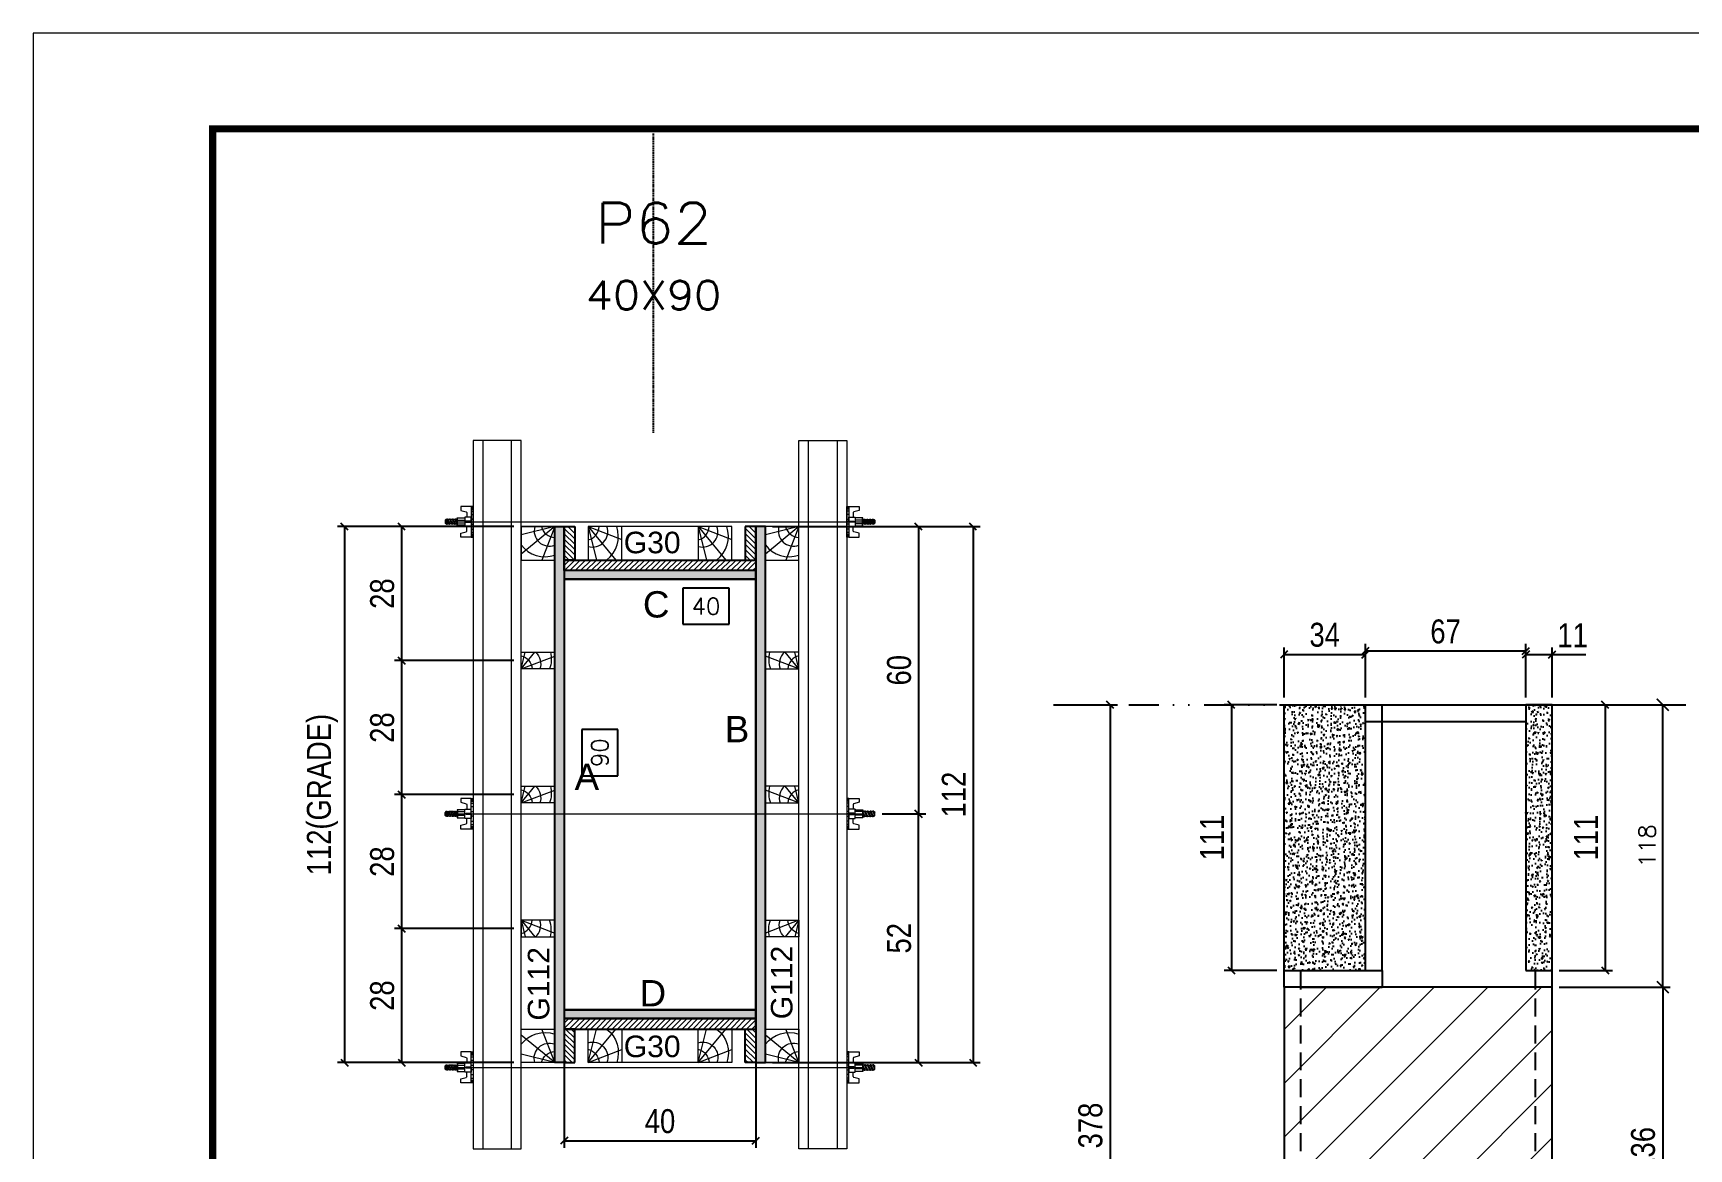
# Model space of a CAD drawing. Extents: x 2949 to 9203, y -16089 to 12527.
# Drawn here: x 6133 to 6824, y 6318 to 6784 of the extents above; entities that cross this region are included whole.
import ezdxf
from ezdxf.enums import TextEntityAlignment as Align

# ---------------------------------------------------------------- set-up
doc = ezdxf.new("R2010")
doc.units = 0
for name, pattern in [('DASHED', [0.75, 0.5, -0.25]), ('DIVIDE2', [0.625, 0.25, -0.125, 0, -0.125, 0, -0.125]), ('HIDDEN', [0.375, 0.25, -0.125])]:
    doc.linetypes.add(name, pattern=pattern)
for name, color, linetype in [('CHAPA', 1, 'Continuous'), ('COTA', 241, 'Continuous'), ('cotas', 4, 'Continuous'), ('MEIO_PONT', 93, 'Continuous'), ('Nível', 160, 'Continuous'), ('Painéis', 200, 'Continuous'), ('SARR_2.2x7', 40, 'Continuous'), ('SARRAFO', 251, 'Continuous'), ('Sarrafo de Pressão', 42, 'HIDDEN'), ('Texto de Titulo', 7, 'Continuous'), ('Texto Qtd Sarr', 242, 'Continuous'), ('TEXTO_GERAL', 7, 'Continuous')]:
    doc.layers.add(name, color=color, linetype=linetype)
for name, color, linetype, lineweight in [('Folhas', 255, 'Continuous', 9), ('Hachura', 251, 'Continuous', 9), ('Madeira', 126, 'Continuous', 18), ('Perfil Metálico', 224, 'Continuous', 18), ('SARRAFO DE PRESSAO', 251, 'DASHED', 9), ('Texto Seção', 7, 'Continuous', 15)]:
    doc.layers.add(name, color=color, linetype=linetype, lineweight=lineweight)
doc.styles.add('ARIAL', font='arial.ttf')
doc.styles.add('COTA TECNICA', font='techl___.ttf', dxfattribs={"height": 10})
doc.styles.add('COTA TECNICA 2X', font='techl___.ttf', dxfattribs={"height": 10})
doc.styles.add('COTA TECNICA-50', font='techl___.ttf', dxfattribs={"height": 10})
doc.styles.add('ROMANS', font='romans.shx')
doc.styles.add('SANSSERIF', font='sas_____.pfb')
doc.dimstyles.new('COTA PAINEL-50', dxfattribs={"dimtxt": 10, "dimasz": 3, "dimexe": 3, "dimexo": 3, "dimgap": 3, "dimtad": 1, "dimdec": 1, "dimzin": 12, "dimdsep": 46, "dimtxsty": 'COTA TECNICA-50', "dimblk1": 'OBLIQUE', "dimblk2": 'OBLIQUE', "dimsah": 1, "dimcen": 0.9, "dimclrd": 4, "dimclre": 4, "dimclrt": 240, "dimadec": 1, "dimazin": 3, "dimtfac": 1, "dimtdec": 1, "dimtmove": 0, "dimatfit": 3, "dimfxl": 1, "dimtolj": 1, "dimtzin": 12, "dimarcsym": 0})
doc.dimstyles.new('Cota Paínel', dxfattribs={"dimtxt": 7, "dimasz": 5, "dimexe": 3, "dimexo": 3, "dimgap": 3, "dimtad": 1, "dimdec": 1, "dimzin": 12, "dimdsep": 46, "dimtxsty": 'ROMANS', "dimblk": 'ARCHTICK', "dimcen": 0, "dimclrd": 4, "dimclre": 4, "dimclrt": 1, "dimadec": 1, "dimazin": 3, "dimtfac": 1, "dimtdec": 1, "dimtmove": 0, "dimatfit": 3, "dimldrblk": 'OBLIQUE', "dimfxl": 1, "dimtolj": 1, "dimtzin": 12, "dimarcsym": 0})
doc.dimstyles.new('PAINEL', dxfattribs={"dimtxt": 10, "dimasz": 3, "dimexe": 3, "dimexo": 3, "dimgap": 3, "dimtad": 1, "dimdec": 1, "dimzin": 12, "dimdsep": 46, "dimtxsty": 'COTA TECNICA', "dimblk1": 'OBLIQUE', "dimblk2": 'OBLIQUE', "dimsah": 1, "dimcen": 0.9, "dimclrd": 4, "dimclre": 4, "dimclrt": 240, "dimadec": 1, "dimazin": 3, "dimtfac": 1, "dimtdec": 1, "dimtmove": 0, "dimatfit": 3, "dimfxl": 1, "dimtolj": 1, "dimtzin": 12, "dimarcsym": 0})
doc.dimstyles.new('SECAO PILAR', dxfattribs={"dimtxt": 10, "dimasz": 3, "dimexe": 3, "dimexo": 3, "dimgap": 3, "dimtad": 1, "dimdec": 1, "dimlfac": 0.5, "dimzin": 12, "dimdsep": 46, "dimtxsty": 'COTA TECNICA 2X', "dimblk1": 'OBLIQUE', "dimblk2": 'OBLIQUE', "dimsah": 1, "dimcen": 0.9, "dimclrd": 256, "dimclre": 256, "dimclrt": 256, "dimadec": 1, "dimazin": 3, "dimtfac": 1, "dimtdec": 1, "dimtmove": 0, "dimatfit": 3, "dimfxl": 1, "dimtolj": 1, "dimtzin": 12, "dimarcsym": 0})
doc.dimstyles.new('SECÇÃO 2', dxfattribs={"dimtxt": 7, "dimasz": 6, "dimexe": 0.18, "dimexo": 2, "dimgap": -4, "dimtad": 3, "dimdec": 1, "dimlfac": 0.5, "dimzin": 12, "dimdsep": 46, "dimtxsty": 'ROMANS', "dimblk": 'ARCHTICK', "dimcen": 0.09, "dimse1": 1, "dimse2": 1, "dimsd1": 1, "dimsd2": 1, "dimclrd": 180, "dimclre": 5, "dimclrt": 1, "dimadec": 0, "dimazin": 3, "dimtfac": 1, "dimtdec": 1, "dimtofl": 0, "dimtmove": 0, "dimatfit": 3, "dimldrblk": 'ARCHTICK', "dimfxl": 1, "dimtolj": 1, "dimtzin": 0, "dimarcsym": 0})

# ---------------------------------------------------------------- blocks, each defined once
blk = doc.blocks.new('9999999999')
at = {"layer": 'Folhas'}
blk.add_lwpolyline([(98138.98, 34190.21), (99623.98, 34190.21), (99623.98, 35240.21), (98138.98, 35240.21)], close=True, dxfattribs=at)
at = {"layer": 'Folhas', "color": 30, "const_width": 3}
blk.add_lwpolyline([(98213.98, 34230.21), (99583.98, 34230.21), (99583.98, 35200.21), (98213.98, 35200.21)], close=True, dxfattribs=at)
blk = doc.blocks.new('*D715')
at = {"layer": 'COTA', "color": 180, "lineweight": -2, "transparency": 16777216}
for p, q in [((6376.78, 6492.78), (6361.78, 6492.78)), ((6361.78, 6492.78), (6361.78, 6473.44)), ((6376.78, 6473.44), (6376.78, 6492.78)), ((6361.78, 6473.44), (6376.78, 6473.44))]:
    blk.add_line(p, q, dxfattribs=at)
at = {"layer": 'Defpoints', "color": 0, "transparency": 16777216}
for p in [(6354.4, 6555.61), (6354.4, 6375.61), (6380.78, 6375.61)]:
    blk.add_point(p, dxfattribs=at)
at = {"layer": 'COTA', "color": 1, "transparency": 16777216, "insert": (6369.28, 6483.11), "char_height": 7, "attachment_point": 5, "rotation": 90, "style": 'ROMANS'}
blk.add_mtext('\\A1;90', dxfattribs=at)
blk = doc.blocks.new('_ArchTick')
at = {"color": 0, "linetype": 'ByBlock', "const_width": 0.15}
blk.add_lwpolyline([(-0.5, -0.5), (0.5, 0.5)], dxfattribs=at)
blk = doc.blocks.new('_Oblique')
at = {"color": 0, "linetype": 'ByBlock', "lineweight": -2}
blk.add_line((-0.5, -0.5), (0.5, 0.5), dxfattribs=at)
blk = doc.blocks.new('*D716')
at = {"layer": 'COTA', "lineweight": -2, "transparency": 16777216}
for p, q in [((6441.4, 6577.61), (6528.17, 6577.61)), ((6525.17, 6577.61), (6525.17, 6353.61)), ((6441.4, 6353.61), (6528.17, 6353.61))]:
    blk.add_line(p, q, dxfattribs=at)
at = {"layer": 'Defpoints', "color": 0, "transparency": 16777216}
for p in [(6438.4, 6577.61), (6438.4, 6353.61), (6525.17, 6353.61)]:
    blk.add_point(p, dxfattribs=at)
at = {"layer": 'COTA', "lineweight": -2, "transparency": 16777216, "xscale": 3, "yscale": 3, "zscale": 3}
for p, rotation in [((6525.17, 6577.61), 90), ((6525.17, 6353.61), 270)]:
    blk.add_blockref('_Oblique', p, dxfattribs=dict(at, rotation=rotation))
at = {"layer": 'COTA', "transparency": 16777216, "insert": (6517.11, 6465.61), "char_height": 10, "attachment_point": 5, "rotation": 90, "style": 'COTA TECNICA 2X'}
blk.add_mtext('\\A1;112', dxfattribs=at)
blk = doc.blocks.new('*D717')
at = {"layer": 'COTA', "lineweight": -2, "transparency": 16777216}
for p, q in [((6475.4, 6577.61), (6505.4, 6577.61)), ((6502.4, 6577.61), (6502.4, 6457.55)), ((6487.2, 6457.55), (6505.4, 6457.55))]:
    blk.add_line(p, q, dxfattribs=at)
at = {"layer": 'Defpoints', "color": 0, "transparency": 16777216}
for p in [(6472.4, 6577.61), (6484.2, 6457.55), (6502.4, 6457.55)]:
    blk.add_point(p, dxfattribs=at)
at = {"layer": 'COTA', "lineweight": -2, "transparency": 16777216, "xscale": 3, "yscale": 3, "zscale": 3}
for p, rotation in [((6502.4, 6577.61), 90), ((6502.4, 6457.55), 270)]:
    blk.add_blockref('_Oblique', p, dxfattribs=dict(at, rotation=rotation))
at = {"layer": 'COTA', "transparency": 16777216, "insert": (6494.3, 6517.58), "char_height": 10, "attachment_point": 5, "rotation": 90, "style": 'COTA TECNICA 2X'}
blk.add_mtext('\\A1;60', dxfattribs=at)
blk = doc.blocks.new('*D718')
at = {"layer": 'COTA', "lineweight": -2, "transparency": 16777216}
for p, q in [((6487.2, 6457.55), (6505.4, 6457.55)), ((6502.4, 6353.61), (6502.4, 6457.55)), ((6475.4, 6353.61), (6505.4, 6353.61))]:
    blk.add_line(p, q, dxfattribs=at)
at = {"layer": 'Defpoints', "color": 0, "transparency": 16777216}
for p in [(6484.2, 6457.55), (6502.4, 6457.55), (6472.4, 6353.61)]:
    blk.add_point(p, dxfattribs=at)
at = {"layer": 'COTA', "lineweight": -2, "transparency": 16777216, "xscale": 3, "yscale": 3, "zscale": 3}
for p, rotation in [((6502.4, 6457.55), 90), ((6502.4, 6353.61), 270)]:
    blk.add_blockref('_Oblique', p, dxfattribs=dict(at, rotation=rotation))
at = {"layer": 'COTA', "transparency": 16777216, "insert": (6494.29, 6405.58), "char_height": 10, "attachment_point": 5, "rotation": 90, "style": 'COTA TECNICA 2X'}
blk.add_mtext('\\A1;52', dxfattribs=at)
blk = doc.blocks.new('*D719')
at = {"layer": 'COTA', "color": 180, "lineweight": -2, "transparency": 16777216}
for p, q in [((6423.3, 6551.82), (6403.97, 6551.82)), ((6403.97, 6551.82), (6403.97, 6536.82)), ((6423.3, 6536.82), (6423.3, 6551.82)), ((6403.97, 6536.82), (6423.3, 6536.82))]:
    blk.add_line(p, q, dxfattribs=at)
at = {"layer": 'Defpoints', "color": 0, "transparency": 16777216}
for p in [(6354.4, 6555.61), (6434.4, 6555.61), (6434.4, 6532.82)]:
    blk.add_point(p, dxfattribs=at)
at = {"layer": 'COTA', "color": 1, "transparency": 16777216, "insert": (6413.64, 6544.32), "char_height": 7, "attachment_point": 5, "style": 'ROMANS'}
blk.add_mtext('\\A1;40', dxfattribs=at)
blk = doc.blocks.new('titulo1')
at = {"layer": 'Defpoints', "color": 252, "linetype": 'HIDDEN', "ltscale": 2}
blk.add_line((0, 0), (0, 125), dxfattribs=at)
at = {"layer": 'Defpoints', "style": 'ROMANS', "oblique": 15}
blk.add_attdef('FOLHA', text='', height=10, dxfattribs=at).set_placement((0, 15.58), align=Align.MIDDLE_CENTER)
at = {"layer": 'Texto Qtd Sarr', "color": 3, "style": 'ROMANS', "oblique": 15}
for tag, height, p in [('TITULO', 17, (0, 71.45)), ('SEÇÃO', 12, (0, 41.55))]:
    blk.add_attdef(tag, text='', height=height, dxfattribs=at).set_placement(p, align=Align.MIDDLE_CENTER)
blk = doc.blocks.new('PONTALETE')
at = {"layer": 'Madeira'}
for q in [(2.71, 7), (7, 5.76), (7, 1.74)]:
    blk.add_line((0, 0), q, dxfattribs=at)
blk.add_lwpolyline([(0, 0), (7, 0), (7, 7), (0, 7)], close=True, dxfattribs=at)
for centre, radius, start, end in [((2.04, 0.06), 6.23, 37.2818, 109.0913), ((1.09, 0.9), 3.19, 343.603, 109.9847), ((-0.21, -0.78), 3.09, 14.6322, 86.0383)]:
    blk.add_arc(centre, radius, start, end, dxfattribs=at)
blk = doc.blocks.new('*D720')
at = {"layer": 'COTA', "lineweight": -2, "transparency": 16777216}
for p, q in [((6333.4, 6577.61), (6259.62, 6577.61)), ((6262.62, 6577.61), (6262.62, 6353.61)), ((6333.4, 6353.61), (6259.62, 6353.61))]:
    blk.add_line(p, q, dxfattribs=at)
at = {"layer": 'Defpoints', "color": 0, "transparency": 16777216}
for p in [(6336.4, 6577.61), (6262.62, 6353.61), (6336.4, 6353.61)]:
    blk.add_point(p, dxfattribs=at)
at = {"layer": 'COTA', "lineweight": -2, "transparency": 16777216, "xscale": 3, "yscale": 3, "zscale": 3}
for p, rotation in [((6262.62, 6577.61), 90), ((6262.62, 6353.61), 270)]:
    blk.add_blockref('_Oblique', p, dxfattribs=dict(at, rotation=rotation))
at = {"layer": 'COTA', "transparency": 16777216, "insert": (6253.4, 6465.61), "char_height": 10, "attachment_point": 5, "rotation": 90, "style": 'COTA TECNICA 2X'}
blk.add_mtext('\\A1;112(GRADE)', dxfattribs=at)
blk = doc.blocks.new('*D721')
at = {"layer": 'COTA', "lineweight": -2, "transparency": 16777216}
for p, q in [((6333.4, 6409.61), (6283.46, 6409.61)), ((6286.46, 6409.61), (6286.46, 6353.61)), ((6333.4, 6353.61), (6283.46, 6353.61))]:
    blk.add_line(p, q, dxfattribs=at)
at = {"layer": 'Defpoints', "color": 0, "transparency": 16777216}
for p in [(6336.4, 6409.61), (6286.46, 6353.61), (6336.4, 6353.61)]:
    blk.add_point(p, dxfattribs=at)
at = {"layer": 'COTA', "lineweight": -2, "transparency": 16777216, "xscale": 3, "yscale": 3, "zscale": 3}
for p, rotation in [((6286.46, 6409.61), 90), ((6286.46, 6353.61), 270)]:
    blk.add_blockref('_Oblique', p, dxfattribs=dict(at, rotation=rotation))
at = {"layer": 'COTA', "transparency": 16777216, "insert": (6278.37, 6381.61), "char_height": 10, "attachment_point": 5, "rotation": 90, "style": 'COTA TECNICA 2X'}
blk.add_mtext('\\A1;28', dxfattribs=at)
blk = doc.blocks.new('MEIO PONTALETE')
at = {"layer": 'Madeira'}
for q in [(2.71, 7), (3.5, 2.88), (3.5, 0.87)]:
    blk.add_line((0, 0), q, dxfattribs=at)
blk.add_lwpolyline([(0, 0), (3.5, 0), (3.5, 7), (0, 7)], close=True, dxfattribs=at)
for centre, radius, start, end in [((2.04, 0.06), 6.23, 76.4499, 109.0913), ((1.09, 0.9), 3.19, 40.9063, 109.9847), ((-0.21, -0.78), 3.09, 14.6322, 86.0383)]:
    blk.add_arc(centre, radius, start, end, dxfattribs=at)
blk = doc.blocks.new('C')
at = {"layer": 'Hachura', "color": 0}
for p, q in [((0, 3.22), (0, -3.22)), ((0.45, 3.22), (0, 3.22)), ((0.46, 3.16), (0, 3.16)), ((0.46, 3.05), (0, 3.05)), ((0.46, 2.88), (0, 2.88)), ((0, 2.75), (0, -1.16)), ((0.46, 2.65), (0, 2.65)), ((0.46, 2.23), (0, 2.23)), ((0.46, 1.51), (0, 1.51)), ((0.39, 0.49), (0.17, 0.49)), ((0.45, -3.23), (0.45, 3.22)), ((0.45, 3.22), (2.58, 3.22)), ((1.74, 0.97), (0.45, 0.97)), ((1.45, 0.1), (0.45, 0.1)), ((1.35, 1.94), (1.35, 0.96)), ((2.58, 2.39), (1.47, 2.09)), ((1.74, -0.97), (1.74, 0.97)), ((1.74, 0.97), (1.74, 0.84)), ((1.74, 0.97), (1.74, 0.84)), ((1.74, 0.84), (3.35, 0.84)), ((3.35, 0.45), (1.74, 0.45)), ((2.58, 3.22), (2.58, 2.39)), ((3.32, 0.84), (3.32, -0.84)), ((3.35, 0.84), (3.35, -0.84)), ((3.68, 0.45), (3.35, 0.45)), ((3.84, -0.52), (3.35, 0.45)), ((3.35, 0.06), (3.67, -0.57)), ((3.68, 0.45), (4.16, -0.52)), ((3.72, 0.5), (4.25, -0.57)), ((4.37, -0.55), (3.83, 0.53)), ((4.15, 0.45), (3.93, 0.45)), ((4.42, -0.52), (3.93, 0.45)), ((4.15, 0.45), (4.26, 0.45)), ((4.26, 0.45), (4.74, -0.52)), ((4.3, 0.5), (4.83, -0.57)), ((4.95, -0.55), (4.41, 0.53)), ((4.51, 0.45), (4.84, 0.45)), ((5, -0.52), (4.51, 0.45)), ((4.84, 0.45), (5.32, -0.52)), ((4.88, 0.5), (5.41, -0.57)), ((5.53, -0.55), (4.99, 0.53)), ((5.58, -0.52), (5.09, 0.45)), ((5.42, 0.45), (5.09, 0.45)), ((5.58, -0.52), (5.09, 0.45)), ((5.42, 0.45), (5.74, -0.19)), ((5.46, 0.5), (5.74, -0.07)), ((5.74, 0.19), (5.57, 0.53)), ((5.74, 0.32), (5.68, 0.45)), ((5.68, 0.45), (5.74, 0.45)), ((5.74, 0.45), (5.9, 0.29)), ((5.74, 0.45), (5.74, -0.52)), ((5.9, -0.36), (5.9, 0.29)), ((0.45, 0), (0, 0)), ((0.46, -1.52), (0, -1.52)), ((0.46, -2.23), (0, -2.23)), ((0.46, -2.65), (0, -2.65)), ((0.46, -2.88), (0, -2.88)), ((0.46, -3.05), (0, -3.05)), ((0.46, -3.16), (0, -3.16)), ((0, -3.22), (2.57, -3.22)), ((0.08, -0.48), (0.29, -0.48)), ((0.29, -0.48), (0.4, -0.48)), ((0.45, 0), (0.45, -0.97)), ((0.45, -0.16), (1.45, -0.16)), ((0.45, -0.65), (0.45, -0.32)), ((0.45, -3.23), (0.45, -0.65)), ((0.45, -0.97), (1.74, -0.97)), ((1.35, -1.94), (1.35, -0.97)), ((2.58, -2.39), (1.47, -2.1)), ((3.35, -0.32), (1.74, -0.32)), ((3.35, -0.84), (1.74, -0.84)), ((2.58, -3.23), (2.58, -2.39)), ((3.35, -0.07), (3.58, -0.52)), ((3.35, -0.52), (3.58, -0.52)), ((3.84, -0.52), (4.16, -0.52)), ((4.42, -0.52), (4.74, -0.52)), ((4.63, -0.52), (4.74, -0.52)), ((5, -0.52), (5.32, -0.52)), ((5.58, -0.52), (5.74, -0.52)), ((5.74, -0.52), (5.9, -0.36)), ((5.74, -0.52), (5.74, -0.52))]:
    blk.add_line(p, q, dxfattribs=at)
for centre, radius, start, end in [((1.52, 1.94), 0.161, 104.7436, 180), ((1.44, -0.03), 0.129, 272.695, 87.305), ((3.81, 0.39), 0.143, 25.5688, 154.4312), ((4.39, 0.39), 0.143, 25.5688, 154.4312), ((4.97, 0.39), 0.143, 25.5688, 154.4312), ((5.55, 0.39), 0.143, 25.5688, 154.4312), ((0.17, -0.37), 0.174, 221.744, 317.8592), ((1.52, -1.94), 0.161, 180, 255.2564), ((3.71, -0.4), 0.174, 222.1408, 318.256), ((4.29, -0.4), 0.174, 222.1408, 318.256), ((4.87, -0.4), 0.174, 222.1408, 318.256), ((5.45, -0.4), 0.174, 222.1408, 318.256), ((5.61, -0.4), 0.174, 317.8592, 318.256)]:
    blk.add_arc(centre, radius, start, end, dxfattribs=at)
blk = doc.blocks.new('*D722')
at = {"layer": 'COTA', "lineweight": -2, "transparency": 16777216}
for p, q in [((6333.4, 6577.61), (6283.46, 6577.61)), ((6286.46, 6577.61), (6286.46, 6521.61)), ((6333.4, 6521.61), (6283.46, 6521.61))]:
    blk.add_line(p, q, dxfattribs=at)
at = {"layer": 'Defpoints', "color": 0, "transparency": 16777216}
for p in [(6336.4, 6577.61), (6286.46, 6521.61), (6336.4, 6521.61)]:
    blk.add_point(p, dxfattribs=at)
at = {"layer": 'COTA', "lineweight": -2, "transparency": 16777216, "xscale": 3, "yscale": 3, "zscale": 3}
for p, rotation in [((6286.46, 6577.61), 90), ((6286.46, 6521.61), 270)]:
    blk.add_blockref('_Oblique', p, dxfattribs=dict(at, rotation=rotation))
at = {"layer": 'COTA', "transparency": 16777216, "insert": (6278.37, 6549.61), "char_height": 10, "attachment_point": 5, "rotation": 90, "style": 'COTA TECNICA 2X'}
blk.add_mtext('\\A1;28', dxfattribs=at)
blk = doc.blocks.new('*D723')
at = {"layer": 'COTA', "lineweight": -2, "transparency": 16777216}
for p, q in [((6333.4, 6521.61), (6283.46, 6521.61)), ((6286.46, 6521.61), (6286.46, 6465.61)), ((6333.4, 6465.61), (6283.46, 6465.61))]:
    blk.add_line(p, q, dxfattribs=at)
at = {"layer": 'Defpoints', "color": 0, "transparency": 16777216}
for p in [(6336.4, 6521.61), (6286.46, 6465.61), (6336.4, 6465.61)]:
    blk.add_point(p, dxfattribs=at)
at = {"layer": 'COTA', "lineweight": -2, "transparency": 16777216, "xscale": 3, "yscale": 3, "zscale": 3}
for p, rotation in [((6286.46, 6521.61), 90), ((6286.46, 6465.61), 270)]:
    blk.add_blockref('_Oblique', p, dxfattribs=dict(at, rotation=rotation))
at = {"layer": 'COTA', "transparency": 16777216, "insert": (6278.37, 6493.61), "char_height": 10, "attachment_point": 5, "rotation": 90, "style": 'COTA TECNICA 2X'}
blk.add_mtext('\\A1;28', dxfattribs=at)
blk = doc.blocks.new('*D735')
at = {"layer": 'COTA', "lineweight": -2, "transparency": 16777216}
for p, q in [((6354.4, 6369.01), (6354.4, 6317.98)), ((6434.4, 6369.01), (6434.4, 6317.98)), ((6354.4, 6320.98), (6434.4, 6320.98))]:
    blk.add_line(p, q, dxfattribs=at)
at = {"layer": 'Defpoints', "color": 0, "transparency": 16777216}
for p in [(6354.4, 6372.01), (6434.4, 6372.01), (6434.4, 6320.98)]:
    blk.add_point(p, dxfattribs=at)
at = {"layer": 'COTA', "lineweight": -2, "transparency": 16777216, "xscale": 3, "yscale": 3, "zscale": 3, "rotation": 180}
blk.add_blockref('_Oblique', (6354.4, 6320.98), dxfattribs=at)
at = {"layer": 'COTA', "lineweight": -2, "transparency": 16777216, "xscale": 3, "yscale": 3, "zscale": 3}
blk.add_blockref('_Oblique', (6434.4, 6320.98), dxfattribs=at)
at = {"layer": 'COTA', "transparency": 16777216, "insert": (6394.4, 6329.08), "char_height": 10, "attachment_point": 5, "style": 'COTA TECNICA 2X'}
blk.add_mtext('\\A1;40', dxfattribs=at)
blk = doc.blocks.new('*D732')
at = {"layer": 'cotas', "color": 4, "linetype": 'ByBlock', "lineweight": -2, "transparency": 16777216}
for p, q in [((6561.76, 6503.14), (6585.47, 6503.14)), ((6582.47, 6503.14), (6582.47, 6125.14)), ((6561.76, 6125.14), (6585.47, 6125.14))]:
    blk.add_line(p, q, dxfattribs=at)
at = {"layer": 'Defpoints', "color": 0, "linetype": 'ByBlock', "transparency": 16777216}
for p in [(6558.76, 6503.14), (6558.76, 6125.14), (6582.47, 6125.14)]:
    blk.add_point(p, dxfattribs=at)
at = {"layer": 'cotas', "color": 4, "linetype": 'ByBlock', "lineweight": -2, "transparency": 16777216, "xscale": 3, "yscale": 3, "zscale": 3}
for p, rotation in [((6582.47, 6503.14), 90), ((6582.47, 6125.14), 270)]:
    blk.add_blockref('_Oblique', p, dxfattribs=dict(at, rotation=rotation))
at = {"layer": 'cotas', "color": 240, "linetype": 'ByBlock', "transparency": 16777216, "insert": (6574.23, 6327.3), "char_height": 10, "attachment_point": 5, "rotation": 90, "style": 'COTA TECNICA'}
blk.add_mtext('\\A1;378', dxfattribs=at)
blk = doc.blocks.new('*D707')
at = {"layer": 'COTA', "color": 4, "linetype": 'ByBlock', "lineweight": -2, "transparency": 16777216}
for p, q in [((6770.05, 6385.14), (6816.29, 6385.14)), ((6813.29, 6385.14), (6813.29, 6249.14)), ((6770.05, 6249.14), (6816.29, 6249.14))]:
    blk.add_line(p, q, dxfattribs=at)
at = {"layer": 'Defpoints', "color": 0, "linetype": 'ByBlock', "transparency": 16777216}
for p in [(6767.05, 6385.14), (6767.05, 6249.14), (6813.29, 6249.14)]:
    blk.add_point(p, dxfattribs=at)
at = {"layer": 'COTA', "color": 4, "linetype": 'ByBlock', "lineweight": -2, "transparency": 16777216, "xscale": 3, "yscale": 3, "zscale": 3}
for p, rotation in [((6813.29, 6385.14), 90), ((6813.29, 6249.14), 270)]:
    blk.add_blockref('_Oblique', p, dxfattribs=dict(at, rotation=rotation))
at = {"layer": 'COTA', "color": 240, "linetype": 'ByBlock', "transparency": 16777216, "insert": (6805.07, 6317.14), "char_height": 10, "attachment_point": 5, "rotation": 90, "style": 'COTA TECNICA'}
blk.add_mtext('\\A1;136', dxfattribs=at)
blk = doc.blocks.new('*D730')
at = {"layer": 'COTA', "lineweight": -2, "transparency": 16777216}
for p, q in [((6333.4, 6465.61), (6283.46, 6465.61)), ((6286.46, 6465.61), (6286.46, 6409.61)), ((6333.4, 6409.61), (6283.46, 6409.61))]:
    blk.add_line(p, q, dxfattribs=at)
at = {"layer": 'Defpoints', "color": 0, "transparency": 16777216}
for p in [(6336.4, 6465.61), (6286.46, 6409.61), (6336.4, 6409.61)]:
    blk.add_point(p, dxfattribs=at)
at = {"layer": 'COTA', "lineweight": -2, "transparency": 16777216, "xscale": 3, "yscale": 3, "zscale": 3}
for p, rotation in [((6286.46, 6465.61), 90), ((6286.46, 6409.61), 270)]:
    blk.add_blockref('_Oblique', p, dxfattribs=dict(at, rotation=rotation))
at = {"layer": 'COTA', "transparency": 16777216, "insert": (6278.37, 6437.61), "char_height": 10, "attachment_point": 5, "rotation": 90, "style": 'COTA TECNICA 2X'}
blk.add_mtext('\\A1;28', dxfattribs=at)
blk = doc.blocks.new('*D698')
at = {"layer": 'COTA', "color": 4, "lineweight": -2, "transparency": 16777216}
for p, q in [((6770.05, 6503.14), (6816.29, 6503.14)), ((6813.29, 6385.14), (6813.29, 6503.14)), ((6770.05, 6385.14), (6816.29, 6385.14))]:
    blk.add_line(p, q, dxfattribs=at)
at = {"layer": 'Defpoints', "color": 0, "transparency": 16777216}
for p in [(6767.05, 6503.14), (6813.29, 6503.14), (6767.05, 6385.14)]:
    blk.add_point(p, dxfattribs=at)
at = {"layer": 'COTA', "color": 4, "lineweight": -2, "transparency": 16777216, "xscale": 5, "yscale": 5, "zscale": 5}
for p, rotation in [((6813.29, 6503.14), 90), ((6813.29, 6385.14), 270)]:
    blk.add_blockref('_ArchTick', p, dxfattribs=dict(at, rotation=rotation))
at = {"layer": 'COTA', "color": 1, "transparency": 16777216, "insert": (6806.79, 6444.14), "char_height": 7, "attachment_point": 5, "rotation": 90, "style": 'ROMANS'}
blk.add_mtext('\\A1;118', dxfattribs=at)
blk = doc.blocks.new('*D2378')
at = {"layer": 'COTA', "color": 4, "lineweight": -2, "transparency": 16777216}
for p, q in [((6652.05, 6503.14), (6630.07, 6503.14)), ((6633.07, 6503.14), (6633.07, 6392.14)), ((6652.05, 6392.14), (6630.07, 6392.14))]:
    blk.add_line(p, q, dxfattribs=at)
at = {"layer": 'Defpoints', "color": 0, "transparency": 16777216}
for p in [(6655.05, 6503.14), (6633.07, 6392.14), (6655.05, 6392.14)]:
    blk.add_point(p, dxfattribs=at)
at = {"layer": 'COTA', "color": 4, "lineweight": -2, "transparency": 16777216, "xscale": 3, "yscale": 3, "zscale": 3}
for p, rotation in [((6633.07, 6503.14), 90), ((6633.07, 6392.14), 270)]:
    blk.add_blockref('_Oblique', p, dxfattribs=dict(at, rotation=rotation))
at = {"layer": 'COTA', "color": 240, "transparency": 16777216, "insert": (6625.01, 6447.64), "char_height": 10, "attachment_point": 5, "rotation": 90, "style": 'COTA TECNICA-50'}
blk.add_mtext('\\A1;111', dxfattribs=at)
blk = doc.blocks.new('*D2379')
at = {"layer": 'COTA', "color": 4, "lineweight": -2, "transparency": 16777216}
for p, q in [((6655.05, 6506.14), (6655.05, 6527.13)), ((6655.05, 6524.13), (6689.05, 6524.13)), ((6689.05, 6506.14), (6689.05, 6527.13))]:
    blk.add_line(p, q, dxfattribs=at)
at = {"layer": 'Defpoints', "color": 0, "transparency": 16777216}
for p in [(6689.05, 6524.13), (6655.05, 6503.14), (6689.05, 6503.14)]:
    blk.add_point(p, dxfattribs=at)
at = {"layer": 'COTA', "color": 4, "lineweight": -2, "transparency": 16777216, "xscale": 3, "yscale": 3, "zscale": 3, "rotation": 180}
blk.add_blockref('_Oblique', (6655.05, 6524.13), dxfattribs=at)
at = {"layer": 'COTA', "color": 4, "lineweight": -2, "transparency": 16777216, "xscale": 3, "yscale": 3, "zscale": 3}
blk.add_blockref('_Oblique', (6689.05, 6524.13), dxfattribs=at)
at = {"layer": 'COTA', "color": 240, "transparency": 16777216, "insert": (6672.05, 6532.35), "char_height": 10, "attachment_point": 5, "style": 'COTA TECNICA-50'}
blk.add_mtext('\\A1;34', dxfattribs=at)
blk = doc.blocks.new('*D2621')
at = {"layer": 'COTA', "color": 4, "lineweight": -2, "transparency": 16777216}
for p, q in [((6756.05, 6506.14), (6756.05, 6527.13)), ((6756.05, 6524.13), (6767.05, 6524.13)), ((6767.05, 6506.14), (6767.05, 6527.13)), ((6767.05, 6524.13), (6781.14, 6524.13))]:
    blk.add_line(p, q, dxfattribs=at)
at = {"layer": 'Defpoints', "color": 0, "transparency": 16777216}
for p in [(6767.05, 6524.13), (6756.05, 6503.14), (6767.05, 6503.14)]:
    blk.add_point(p, dxfattribs=at)
at = {"layer": 'COTA', "color": 4, "lineweight": -2, "transparency": 16777216, "xscale": 3, "yscale": 3, "zscale": 3, "rotation": 180}
blk.add_blockref('_Oblique', (6756.05, 6524.13), dxfattribs=at)
at = {"layer": 'COTA', "color": 4, "lineweight": -2, "transparency": 16777216, "xscale": 3, "yscale": 3, "zscale": 3}
blk.add_blockref('_Oblique', (6767.05, 6524.13), dxfattribs=at)
at = {"layer": 'COTA', "color": 240, "transparency": 16777216, "insert": (6775.6, 6532.19), "char_height": 10, "attachment_point": 5, "style": 'COTA TECNICA-50'}
blk.add_mtext('\\A1;11', dxfattribs=at)
blk = doc.blocks.new('*D2622')
at = {"layer": 'COTA', "color": 4, "lineweight": -2, "transparency": 16777216}
for p, q in [((6689.05, 6506.14), (6689.05, 6528.63)), ((6689.05, 6525.63), (6756.05, 6525.63)), ((6756.05, 6506.14), (6756.05, 6528.63))]:
    blk.add_line(p, q, dxfattribs=at)
at = {"layer": 'Defpoints', "color": 0, "transparency": 16777216}
for p in [(6756.05, 6525.63), (6689.05, 6503.14), (6756.05, 6503.14)]:
    blk.add_point(p, dxfattribs=at)
at = {"layer": 'COTA', "color": 4, "lineweight": -2, "transparency": 16777216, "xscale": 3, "yscale": 3, "zscale": 3, "rotation": 180}
blk.add_blockref('_Oblique', (6689.05, 6525.63), dxfattribs=at)
at = {"layer": 'COTA', "color": 4, "lineweight": -2, "transparency": 16777216, "xscale": 3, "yscale": 3, "zscale": 3}
blk.add_blockref('_Oblique', (6756.05, 6525.63), dxfattribs=at)
at = {"layer": 'COTA', "color": 240, "transparency": 16777216, "insert": (6722.55, 6533.74), "char_height": 10, "attachment_point": 5, "style": 'COTA TECNICA-50'}
blk.add_mtext('\\A1;67', dxfattribs=at)
blk = doc.blocks.new('*D2623')
at = {"layer": 'COTA', "color": 4, "lineweight": -2, "transparency": 16777216}
for p, q in [((6759.05, 6503.14), (6792.23, 6503.14)), ((6789.23, 6503.14), (6789.23, 6392.14)), ((6770.05, 6392.14), (6792.23, 6392.14))]:
    blk.add_line(p, q, dxfattribs=at)
at = {"layer": 'Defpoints', "color": 0, "transparency": 16777216}
for p in [(6756.05, 6503.14), (6767.05, 6392.14), (6789.23, 6392.14)]:
    blk.add_point(p, dxfattribs=at)
at = {"layer": 'COTA', "color": 4, "lineweight": -2, "transparency": 16777216, "xscale": 3, "yscale": 3, "zscale": 3}
for p, rotation in [((6789.23, 6503.14), 90), ((6789.23, 6392.14), 270)]:
    blk.add_blockref('_Oblique', p, dxfattribs=dict(at, rotation=rotation))
at = {"layer": 'COTA', "color": 240, "transparency": 16777216, "insert": (6781.18, 6447.64), "char_height": 10, "attachment_point": 5, "rotation": 90, "style": 'COTA TECNICA-50'}
blk.add_mtext('\\A1;111', dxfattribs=at)

msp = doc.modelspace()

# ---------------------------------------------------------------- hatches: boundary and pattern name
at = {"layer": 'COTA', "linetype": 'ByBlock'}
h = msp.add_hatch(dxfattribs=at)
h.set_pattern_fill('AR-CONC', color=256, scale=0.03)
h.set_pattern_definition([(50, (0, -20), (5.46554, -0.4781726), [0.5715, -6.2865]), (355, (0, -20), (-1.0573026, 5.7317054), [0.4572, -5.0292175]), (100.451445, (0.4555, -20.04), (4.4082374, 5.2535326), [0.4857003, -5.3427073]), (46.1842, (0, -18.476), (8.132371, -1.26127), [0.85725, -9.42975]), (96.63556, (0.678, -18.581), (7.122124, 7.422784), [0.728551, -8.014068]), (351.18415, (0, -18.476), (7.122124, 7.422784), [0.685799, -7.543792]), (21, (0.762, -18.857), (4.5484317, -3.067956), [0.5715, -6.2865]), (326, (0.762, -18.857), (1.854061, 5.525639), [0.4572, -5.0292]), (71.451445, (1.141, -19.1127), (6.4024926, 2.457683), [0.4857003, -5.342698]), (37.5, (0, -20), (0.0926581, 2.53665117), [0, -4.96824, 0, -5.1054, 0, -5.04825]), (7.5, (0, -20), (2.0045899, 3.00541724), [0, -2.91084, 0, -4.85394, 0, -1.92405]), (327.5, (-1.6993, -20), (4.06771786, -0.1718623), [0, -1.905, 0, -5.9436, 0, -7.8867]), (317.5, (-2.4613, -20), (4.4438754, 0.7627947), [0, -2.4765, 0, -3.94716, 0, -5.6007])])
h.paths.add_polyline_path([(6689.05, 6503.14), (6655.05, 6503.14), (6655.05, 6392.14), (6689.05, 6392.14)])
h = msp.add_hatch(dxfattribs=at)
h.set_pattern_fill('AR-CONC', color=256, scale=0.03)
h.paths.add_polyline_path([(6767.05, 6503.14), (6756.05, 6503.14), (6756.05, 6392.14), (6767.05, 6392.14)])
at = {"layer": 'Hachura'}
h = msp.add_hatch(color=256, dxfattribs=at)
h.dxf.hatch_style = 1
h.paths.add_polyline_path([(6354.4, 6353.61), (6350.4, 6353.61), (6350.4, 6577.61), (6354.4, 6577.61)])
h = msp.add_hatch(color=256, dxfattribs=at)
h.dxf.hatch_style = 1
h.paths.add_polyline_path([(6354.4, 6353.61), (6350.4, 6353.61), (6350.4, 6577.61), (6354.4, 6577.61)])
h = msp.add_hatch(dxfattribs=at)
h.set_pattern_fill('ANSI31', color=256, scale=0.5, angle=90, style=0)
h.set_pattern_definition([(135, (-16537.0128, 15701.5646), (-1.12253202, -1.12253202), [])])
h.paths.add_polyline_path([(6354.4, 6563.61), (6358.8, 6563.61), (6358.8, 6577.61), (6354.4, 6577.61)])
h = msp.add_hatch(dxfattribs=at)
h.set_pattern_fill('ANSI31', color=256, scale=0.5, angle=90, style=0)
h.set_pattern_definition([(135, (-16495.0128, 15701.5646), (-1.12253202, -1.12253202), [])])
h.paths.add_polyline_path([(6434.4, 6563.61), (6430, 6563.61), (6430, 6577.61), (6434.4, 6577.61)])
h = msp.add_hatch(color=256, dxfattribs=at)
h.dxf.hatch_style = 1
h.paths.add_polyline_path([(6434.4, 6353.61), (6438.4, 6353.61), (6438.4, 6577.61), (6434.4, 6577.61)])
h = msp.add_hatch(color=256, dxfattribs=at)
h.dxf.hatch_style = 1
h.paths.add_polyline_path([(6434.4, 6353.61), (6438.4, 6353.61), (6438.4, 6577.61), (6434.4, 6577.61)])
h = msp.add_hatch(dxfattribs=at)
h.set_pattern_fill('ANSI31', color=256, scale=0.5, style=0)
h.set_pattern_definition([(45, (15528.3472, 29488.6209), (-1.12253202, 1.12253202), [])])
h.paths.add_polyline_path([(6434.4, 6559.21), (6434.4, 6563.61), (6354.4, 6563.61), (6354.4, 6559.21)])
h = msp.add_hatch(color=256, dxfattribs=at)
h.dxf.hatch_style = 1
h.paths.add_polyline_path([(6354.4, 6559.21), (6354.4, 6555.61), (6434.4, 6555.61), (6434.4, 6559.21)])
h = msp.add_hatch(color=256, dxfattribs=at)
h.dxf.hatch_style = 1
h.paths.add_polyline_path([(6354.4, 6559.21), (6354.4, 6555.61), (6434.4, 6555.61), (6434.4, 6559.21)])
at = {"layer": 'Hachura', "linetype": 'ByBlock'}
h = msp.add_hatch(dxfattribs=at)
h.set_pattern_fill('ANSI31', color=256, scale=5)
h.set_pattern_definition([(45, (-126080.4, -22713.47), (-11.2253202, 11.2253202), [])])
h.paths.add_polyline_path([(6767.05, 6385.14), (6655.05, 6385.14), (6655.05, 6249.14), (6767.05, 6249.14)])
at = {"layer": 'Hachura'}
h = msp.add_hatch(color=256, dxfattribs=at)
h.dxf.hatch_style = 1
h.paths.add_polyline_path([(6354.4, 6375.61), (6354.4, 6372.01), (6434.4, 6372.01), (6434.4, 6375.61)])
h = msp.add_hatch(color=256, dxfattribs=at)
h.dxf.hatch_style = 1
h.paths.add_polyline_path([(6354.4, 6375.61), (6354.4, 6372.01), (6434.4, 6372.01), (6434.4, 6375.61)])
h = msp.add_hatch(dxfattribs=at)
h.set_pattern_fill('ANSI31', color=256, scale=0.5, style=0)
h.set_pattern_definition([(45, (15528.3472, 29474.6209), (-1.12253202, 1.12253202), [])])
h.paths.add_polyline_path([(6434.4, 6372.01), (6434.4, 6367.61), (6354.4, 6367.61), (6354.4, 6372.01)])
h = msp.add_hatch(dxfattribs=at)
h.set_pattern_fill('ANSI31', color=256, scale=0.5, angle=90, style=0)
h.set_pattern_definition([(135, (-16537.0128, 15856.5646), (-1.12253202, -1.12253202), [])])
h.paths.add_polyline_path([(6354.4, 6367.61), (6358.8, 6367.61), (6358.8, 6353.61), (6354.4, 6353.61)])
h = msp.add_hatch(dxfattribs=at)
h.set_pattern_fill('ANSI31', color=256, scale=0.5, angle=90, style=0)
h.set_pattern_definition([(135, (-16495.0128, 15856.5646), (-1.12253202, -1.12253202), [])])
h.paths.add_polyline_path([(6434.4, 6367.61), (6430, 6367.61), (6430, 6353.61), (6434.4, 6353.61)])

# ---------------------------------------------------------------- linework, layer by layer
at = {"layer": 'CHAPA'}
for points in [[(6354.4, 6353.61), (6350.4, 6353.61), (6350.4, 6577.61), (6354.4, 6577.61)], [(6354.4, 6353.61), (6350.4, 6353.61), (6350.4, 6577.61), (6354.4, 6577.61)], [(6434.4, 6353.61), (6438.4, 6353.61), (6438.4, 6577.61), (6434.4, 6577.61)], [(6434.4, 6353.61), (6438.4, 6353.61), (6438.4, 6577.61), (6434.4, 6577.61)], [(6354.4, 6559.21), (6354.4, 6555.61), (6434.4, 6555.61), (6434.4, 6559.21)], [(6354.4, 6559.21), (6354.4, 6555.61), (6434.4, 6555.61), (6434.4, 6559.21)], [(6354.4, 6375.61), (6354.4, 6372.01), (6434.4, 6372.01), (6434.4, 6375.61)], [(6354.4, 6375.61), (6354.4, 6372.01), (6434.4, 6372.01), (6434.4, 6375.61)]]:
    msp.add_lwpolyline(points, close=True, dxfattribs=at)
at = {"layer": 'COTA', "linetype": 'ByBlock'}
for p, q in [((6655.05, 6392.14), (6655.05, 6503.14)), ((6655.05, 6503.14), (6689.05, 6503.14)), ((6767.05, 6503.14), (6756.05, 6503.14)), ((6767.05, 6392.14), (6767.05, 6503.14))]:
    msp.add_line(p, q, dxfattribs=at)
at = {"layer": 'Hachura'}
for p, q in [((6305.6, 6579.61), (6479.4, 6579.62)), ((6305.6, 6457.61), (6479.4, 6457.6)), ((6305.6, 6351.61), (6479.4, 6351.6))]:
    msp.add_line(p, q, dxfattribs=at)
at = {"layer": 'Madeira'}
for points in [[(6350.4, 6353.61), (6336.4, 6353.61), (6336.4, 6577.61), (6350.4, 6577.61)], [(6364.4, 6577.61), (6364.4, 6563.61), (6424.39, 6563.61), (6424.39, 6577.61)], [(6438.4, 6353.61), (6452.4, 6353.61), (6452.4, 6577.61), (6438.4, 6577.61)], [(6364.4, 6353.61), (6364.4, 6367.61), (6424.39, 6367.61), (6424.39, 6353.61)]]:
    msp.add_lwpolyline(points, close=True, dxfattribs=at)
at = {"layer": 'Nível', "color": 4, "linetype": 'DIVIDE2', "ltscale": 50}
msp.add_line((6558.76, 6503.14), (7569.1, 6503.14), dxfattribs=at)
at = {"layer": 'Painéis'}
for p, q in [((6689.05, 6503.14), (6756.05, 6503.14)), ((6689.05, 6392.14), (6689.05, 6503.14)), ((6756.05, 6503.14), (6756.05, 6392.14)), ((6655.05, 6385.14), (6655.05, 6392.14)), ((6655.05, 6392.14), (6689.05, 6392.14)), ((6756.05, 6392.14), (6767.05, 6392.14)), ((6767.05, 6385.14), (6767.05, 6392.14))]:
    msp.add_line(p, q, dxfattribs=at)
for points in [[(6434.4, 6555.61), (6354.4, 6555.61), (6354.4, 6375.61), (6434.4, 6375.61)], [(6655.05, 6249.14), (6767.05, 6249.14), (6767.05, 6385.14), (6655.05, 6385.14)]]:
    msp.add_lwpolyline(points, close=True, dxfattribs=at)
at = {"layer": 'Perfil Metálico'}
for points in [[(6316.4, 6317.61), (6336.4, 6317.61), (6336.4, 6613.61), (6316.4, 6613.61)], [(6332.4, 6613.61), (6320.4, 6613.61), (6320.4, 6317.61), (6332.4, 6317.61)], [(6472.4, 6317.61), (6452.4, 6317.61), (6452.4, 6613.61), (6472.4, 6613.61)], [(6456.4, 6613.61), (6468.4, 6613.61), (6468.4, 6317.61), (6456.4, 6317.61)]]:
    msp.add_lwpolyline(points, close=True, dxfattribs=at)
at = {"layer": 'SARR_2.2x7'}
for p, q in [((6696.05, 6392.14), (6696.05, 6503.14)), ((6689.05, 6496.14), (6756.05, 6496.14)), ((6689.05, 6392.14), (6696.05, 6392.14)), ((6696.05, 6392.14), (6696.05, 6385.14)), ((6662.05, 6385.14), (6696.05, 6385.14))]:
    msp.add_line(p, q, dxfattribs=at)
at = {"layer": 'SARRAFO'}
for points in [[(6358.8, 6577.61), (6358.8, 6563.61), (6354.4, 6563.61), (6354.4, 6577.61)], [(6430, 6577.61), (6430, 6563.61), (6434.4, 6563.61), (6434.4, 6577.61)], [(6354.4, 6563.61), (6434.4, 6563.61), (6434.4, 6559.21), (6354.4, 6559.21)], [(6354.4, 6367.61), (6434.4, 6367.61), (6434.4, 6372.01), (6354.4, 6372.01)], [(6358.8, 6353.61), (6358.8, 6367.61), (6354.4, 6367.61), (6354.4, 6353.61)], [(6430, 6353.61), (6430, 6367.61), (6434.4, 6367.61), (6434.4, 6353.61)]]:
    msp.add_lwpolyline(points, close=True, dxfattribs=at)
at = {"layer": 'Sarrafo de Pressão', "ltscale": 30}
for p, q in [((6662.05, 6385.14), (6662.05, 6392.14)), ((6760.05, 6385.14), (6760.05, 6392.14)), ((6662.05, 6249.14), (6662.05, 6385.14)), ((6760.05, 6249.14), (6760.05, 6385.14))]:
    msp.add_line(p, q, dxfattribs=at)

# ---------------------------------------------------------------- block references
at = {"layer": 'Hachura', "linetype": 'Continuous', "yscale": 2, "zscale": 2, "rotation": 180}
for p, xscale in [((6316.4, 6579.61), 2), ((6472.4, 6579.61), -2)]:
    msp.add_blockref('C', p, dxfattribs=dict(at, xscale=xscale))
at = {"layer": 'Hachura', "linetype": 'Continuous', "yscale": 2, "zscale": 2}
for p, xscale in [((6316.4, 6457.61), -2), ((6472.4, 6457.61), 2), ((6316.4, 6351.61), -2), ((6472.4, 6351.61), 2)]:
    msp.add_blockref('C', p, dxfattribs=dict(at, xscale=xscale))
at = {"layer": 'MEIO_PONT'}
for name, p, xscale, yscale, zscale, rotation in [('PONTALETE', (6350.4, 6577.61), 2, 2, 2, 180), ('PONTALETE', (6364.4, 6577.61), 2, 2, 2, 270), ('PONTALETE', (6410.39, 6577.61), 2, 2, 2, 270), ('PONTALETE', (6452.4, 6577.61), 2, 2, 2, 180), ('MEIO PONTALETE', (6336.4, 6518.11), -1.999999997962732, 1.999999997962732, 1.999999997962732, 270), ('MEIO PONTALETE', (6452.4, 6518.11), 1.999999997962732, 1.999999997962732, 1.999999997962732, 90.00000000000001), ('MEIO PONTALETE', (6336.4, 6462.11), -1.999999997962732, 1.999999997962732, 1.999999997962732, 270), ('MEIO PONTALETE', (6452.4, 6462.11), 1.999999997962732, 1.999999997962732, 1.999999997962732, 90.00000000000001), ('MEIO PONTALETE', (6336.4, 6413.11), 1.999999997962732, 1.999999997962732, 1.999999997962732, 270), ('MEIO PONTALETE', (6452.4, 6413.11), -1.999999997962732, 1.999999997962732, 1.999999997962732, 90), ('PONTALETE', (6364.4, 6353.61), -2, 2, 2, 270), ('PONTALETE', (6410.39, 6353.61), -2, 2, 2, 270)]:
    msp.add_blockref(name, p, dxfattribs=dict(at, xscale=xscale, yscale=yscale, zscale=zscale, rotation=rotation))
at = {"layer": 'MEIO_PONT', "xscale": -2, "yscale": 2, "zscale": 2}
for p in [(6350.4, 6353.61), (6452.4, 6353.61)]:
    msp.add_blockref('PONTALETE', p, dxfattribs=at)
at = {"layer": 'SARRAFO DE PRESSAO', "color": 6, "linetype": 'ByBlock'}
msp.add_blockref('9999999999', (-92006.44, -28456.35), dxfattribs=at)
at = {"layer": 'Texto Seção'}
ref = msp.add_blockref('titulo1', (6391.71, 6616.87), dxfattribs=at)
ref.add_attrib('TITULO', 'P62', dxfattribs={"layer": 'Texto de Titulo', "color": 7, "height": 17, "style": 'ROMANS', "width": 1.1}).set_placement((6391.71, 6704.37), align=Align.MIDDLE_CENTER)
ref.add_attrib('SEÇÃO', '40X90', dxfattribs={"layer": 'Texto de Titulo', "color": 7, "height": 12, "style": 'ROMANS', "width": 1.1}).set_placement((6391.71, 6674.37), align=Align.MIDDLE_CENTER)

# ---------------------------------------------------------------- texts
at = {"layer": 'TEXTO_GERAL', "style": 'ARIAL'}
for s, p in [('C', (6392.8, 6545.12)), ('B', (6426.57, 6492.97)), ('A', (6363.85, 6473.06)), ('D', (6391.4, 6382.61))]:
    msp.add_text(s, height=11, dxfattribs=at).set_placement(p, align=Align.MIDDLE_CENTER)
at = {"layer": 'TEXTO_GERAL', "color": 0, "linetype": 'Continuous', "style": 'SANSSERIF'}
for p in [(6343.67, 6371.16), (6445.23, 6371.71)]:
    msp.add_text('G112', height=9, rotation=90, dxfattribs=at).set_placement(p, align=Align.MIDDLE_LEFT)
at = {"layer": 'TEXTO_GERAL', "color": 0, "linetype": 'Continuous', "char_height": 9, "width": 285.3299, "style": 'SANSSERIF'}
for insert, attachment_point in [((6379.25, 6575.47), 1), ((6379.25, 6355.76), 7)]:
    msp.add_mtext('G30', dxfattribs=dict(at, insert=insert, attachment_point=attachment_point))

# ---------------------------------------------------------------- dimensions: what is measured, and where the dimension line sits
at = {"layer": 'COTA'}
dim = msp.add_linear_dim(base=(6262.62, 6353.61), p1=(6336.4, 6577.61), p2=(6336.4, 6353.61), angle=270, text='<>(GRADE)', dimstyle='SECAO PILAR', dxfattribs=at)
dim.commit()
dim.dimension.update_dxf_attribs({"geometry": '*D720', "text_midpoint": (6253.4, 6465.61)})
for base, p1, p2, angle, dimstyle, picture, middle in [((6286.46, 6521.61), (6336.4, 6577.61), (6336.4, 6521.61), 270, 'SECAO PILAR', '*D722', (6278.37, 6549.61)), ((6525.17, 6353.61), (6438.4, 6577.61), (6438.4, 6353.61), 270, 'SECAO PILAR', '*D716', (6517.11, 6465.61)), ((6502.4, 6457.55), (6472.4, 6577.61), (6484.2, 6457.55), 270, 'SECAO PILAR', '*D717', (6494.3, 6517.58)), ((6286.46, 6465.61), (6336.4, 6521.61), (6336.4, 6465.61), 270, 'SECAO PILAR', '*D723', (6278.37, 6493.61)), ((6633.07, 6392.14), (6655.05, 6503.14), (6655.05, 6392.14), 90, 'COTA PAINEL-50', '*D2378', (6625.01, 6447.64)), ((6789.23, 6392.14), (6756.05, 6503.14), (6767.05, 6392.14), 90, 'COTA PAINEL-50', '*D2623', (6781.18, 6447.64)), ((6813.29, 6503.14), (6767.05, 6385.14), (6767.05, 6503.14), 90, 'Cota Paínel', '*D698', (6806.79, 6444.14)), ((6286.46, 6409.61), (6336.4, 6465.61), (6336.4, 6409.61), 90, 'SECAO PILAR', '*D730', (6278.37, 6437.61)), ((6502.4, 6457.55), (6472.4, 6353.61), (6484.2, 6457.55), 90, 'SECAO PILAR', '*D718', (6494.29, 6405.58)), ((6286.46, 6353.61), (6336.4, 6409.61), (6336.4, 6353.61), 270, 'SECAO PILAR', '*D721', (6278.37, 6381.61))]:
    dim = msp.add_linear_dim(base=base, p1=p1, p2=p2, angle=angle, dimstyle=dimstyle, dxfattribs=at)
    dim.commit()
    dim.dimension.update_dxf_attribs({"geometry": picture, "text_midpoint": middle})
dim = msp.add_linear_dim(base=(6380.78, 6375.61), p1=(6354.4, 6555.61), p2=(6354.4, 6375.61), angle=270, dimstyle='SECÇÃO 2', dxfattribs=at)
dim.commit()
dim.dimension.update_dxf_attribs({"geometry": '*D715', "text_midpoint": (6380.78, 6483.11), "dimtype": 160})
dim = msp.add_linear_dim(base=(6434.4, 6532.82), p1=(6354.4, 6555.61), p2=(6434.4, 6555.61), dimstyle='SECÇÃO 2', dxfattribs=at)
dim.commit()
dim.dimension.update_dxf_attribs({"geometry": '*D719', "text_midpoint": (6413.64, 6532.82), "dimtype": 160})
for base, p1, p2, dimstyle, picture, middle in [((6689.05, 6524.13), (6655.05, 6503.14), (6689.05, 6503.14), 'COTA PAINEL-50', '*D2379', (6672.05, 6532.35)), ((6756.05, 6525.63), (6689.05, 6503.14), (6756.05, 6503.14), 'COTA PAINEL-50', '*D2622', (6722.55, 6533.74)), ((6767.05, 6524.13), (6756.05, 6503.14), (6767.05, 6503.14), 'COTA PAINEL-50', '*D2621', (6775.6, 6532.19)), ((6434.4, 6320.98), (6354.4, 6372.01), (6434.4, 6372.01), 'SECAO PILAR', '*D735', (6394.4, 6329.08))]:
    dim = msp.add_linear_dim(base=base, p1=p1, p2=p2, dimstyle=dimstyle, dxfattribs=at)
    dim.commit()
    dim.dimension.update_dxf_attribs({"geometry": picture, "text_midpoint": middle})
at = {"layer": 'COTA', "linetype": 'ByBlock'}
dim = msp.add_linear_dim(base=(6813.29, 6249.14), p1=(6767.05, 6385.14), p2=(6767.05, 6249.14), angle=90, dimstyle='PAINEL', dxfattribs=at)
dim.commit()
dim.dimension.update_dxf_attribs({"geometry": '*D707', "text_midpoint": (6805.07, 6317.14)})
at = {"layer": 'cotas', "linetype": 'ByBlock'}
dim = msp.add_linear_dim(base=(6582.47, 6125.14), p1=(6558.76, 6503.14), p2=(6558.76, 6125.14), angle=90, dimstyle='PAINEL', dxfattribs=at)
dim.commit()
dim.dimension.update_dxf_attribs({"geometry": '*D732', "text_midpoint": (6582.47, 6327.3), "dimtype": 160})

doc.saveas('drawing.dxf')
